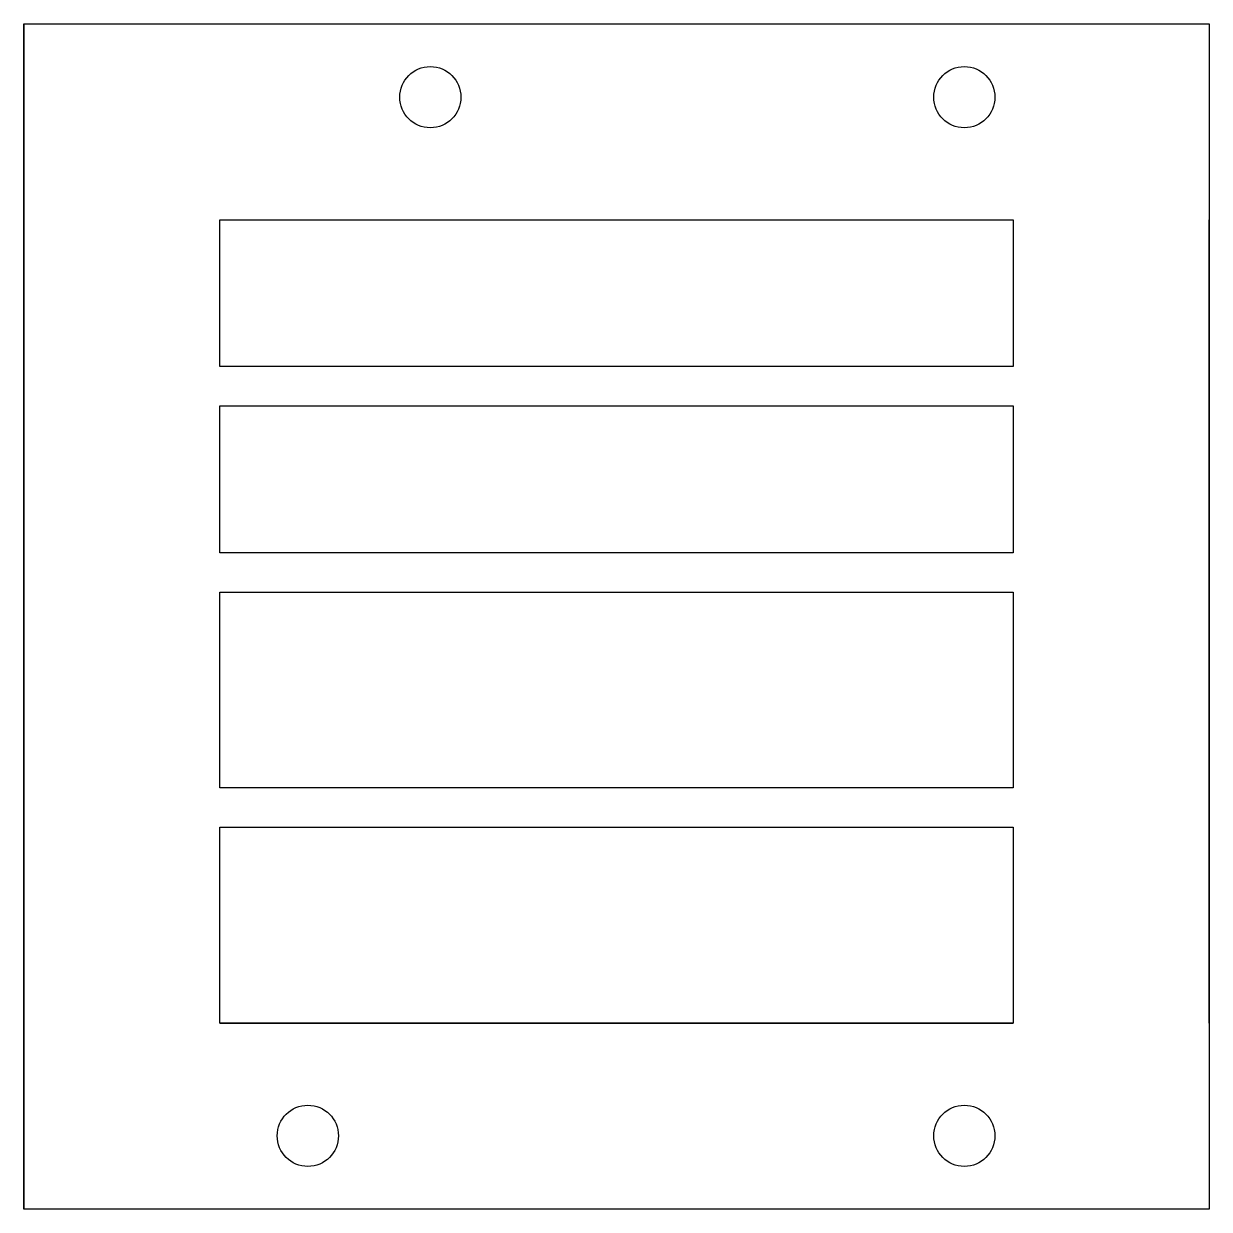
# Model space of a CAD drawing. Header units: millimetres. Extents: x 0 to 48.4, y 0 to 48.4.
import ezdxf

# ---------------------------------------------------------------- set-up
doc = ezdxf.new("R2010")
doc.units = ezdxf.units.MM
doc.layers.get('0').update_dxf_attribs({"linetype": 'CONTINUOUS'})

msp = doc.modelspace()

# ---------------------------------------------------------------- linework, layer by layer
for p, q in [((0, 48.4), (48.4, 48.4)), ((0, 48.4), (0, 0)), ((48.4, 48.4), (48.4, 40.4)), ((0, 7.6), (0, 40.4)), ((48.4, 7.6), (48.4, 40.4)), ((0, 25.2), (0, 26.8)), ((0, 15.6), (0, 17.2)), ((0, 0), (0, 7.6)), ((8, 7.6), (40.4, 7.6)), ((48.4, 7.6), (48.4, 0)), ((48.4, 0), (0, 0))]:
    msp.add_line(p, q)
for points in [[(0, 0), (0, 48.4), (48.4, 48.4), (48.4, 0)], [(8, 40.4), (40.4, 40.4), (40.4, 34.4), (8, 34.4)], [(8, 32.8), (40.4, 32.8), (40.4, 26.8), (8, 26.8)], [(8, 25.2), (40.4, 25.2), (40.4, 17.2), (8, 17.2)], [(8, 15.6), (40.4, 15.6), (40.4, 7.6), (8, 7.6)]]:
    msp.add_lwpolyline(points, close=True)
for centre in [(16.6, 45.4), (38.4, 45.4), (11.6, 3), (38.4, 3)]:
    msp.add_circle(centre, 1.25)

doc.saveas('drawing.dxf')
